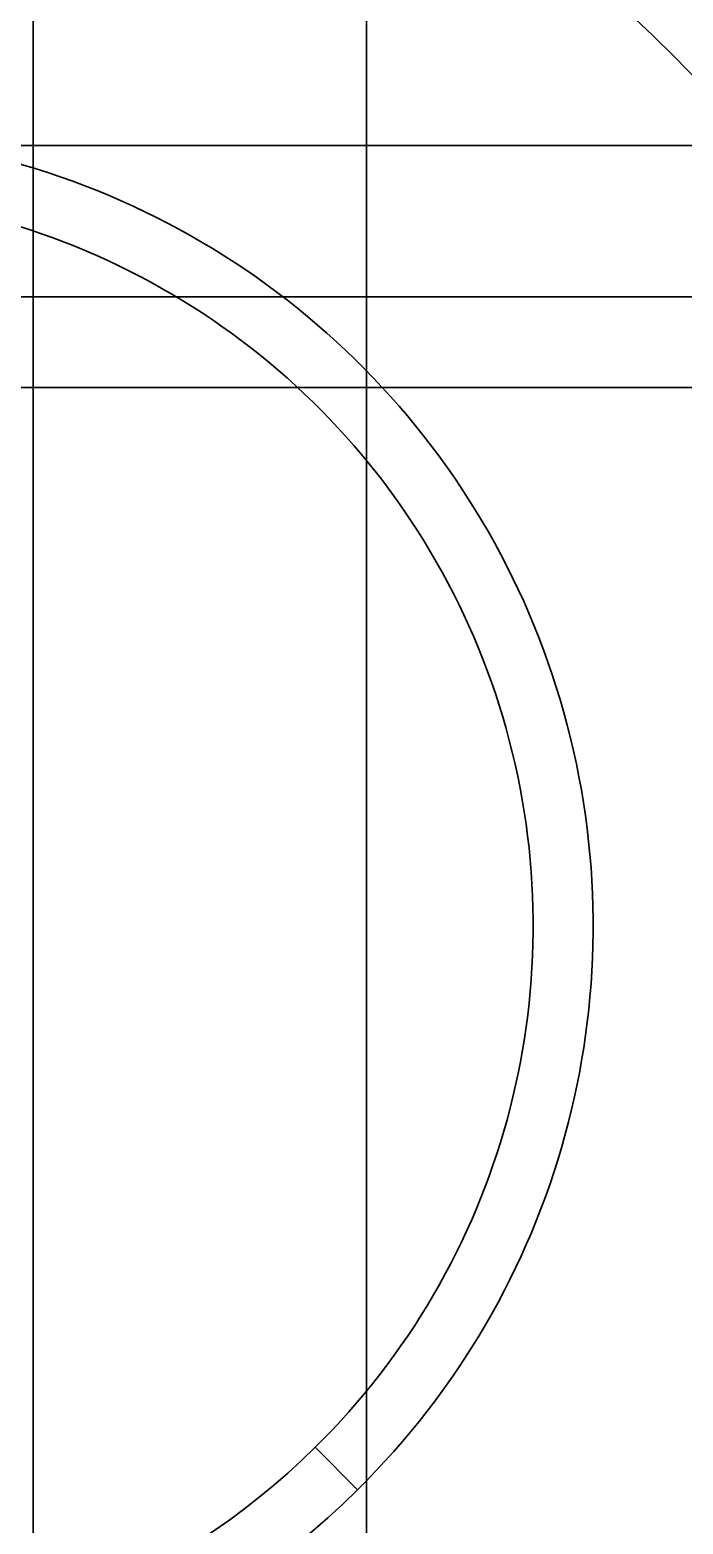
# Model space of a CAD drawing. Header units: millimetres. Extents: x -431 to 3717, y -325 to 2729.
# Drawn here: x 1381.97 to 1391.76, y 481.02 to 503.45 of the extents above; entities that cross this region are included whole.
import ezdxf

# ---------------------------------------------------------------- set-up
doc = ezdxf.new("R2010")
doc.units = ezdxf.units.MM

msp = doc.modelspace()

# ---------------------------------------------------------------- linework, layer by layer
at = {"color": 7, "linetype": 'Continuous', "lineweight": 35}
for p, q in [((1382.015, 593.2), (1382.015, 478)), ((1382.015, 593.2), (1382.015, 478)), ((1387.015, 60), (1387.015, 540)), ((1387.015, 60), (1387.015, 540)), ((1338.515, 501.711), (1418.515, 501.711)), ((1338.515, 499.441), (1418.515, 499.441)), ((1338.515, 498.08), (1418.515, 498.08)), ((1338.515, 498.08), (1418.515, 498.08)), ((1386.88, 481.535), (1386.247, 482.176))]:
    msp.add_line(p, q, dxfattribs=at)
for radius, start, end in [(24.5, 314.6585, 134.6585), (24.5, 314.6585, 134.6585), (21.5, 314.6585, 134.2993), (18.5, 314.9113, 134.6585), (24.5, 134.6585, 314.6585), (24.5, 134.6585, 314.6585), (21.5, 134.6585, 314.2993), (18.5, 134.9113, 314.6585), (11.9, 314.6585, 134.6585), (11, 314.6585, 134.6585), (11, 314.6585, 134.6585), (11.9, 134.6585, 314.6585), (11, 134.6585, 314.6585), (11, 134.6585, 314.6585)]:
    msp.add_arc((1378.515, 490), radius, start, end, dxfattribs=at)

doc.saveas('drawing.dxf')
